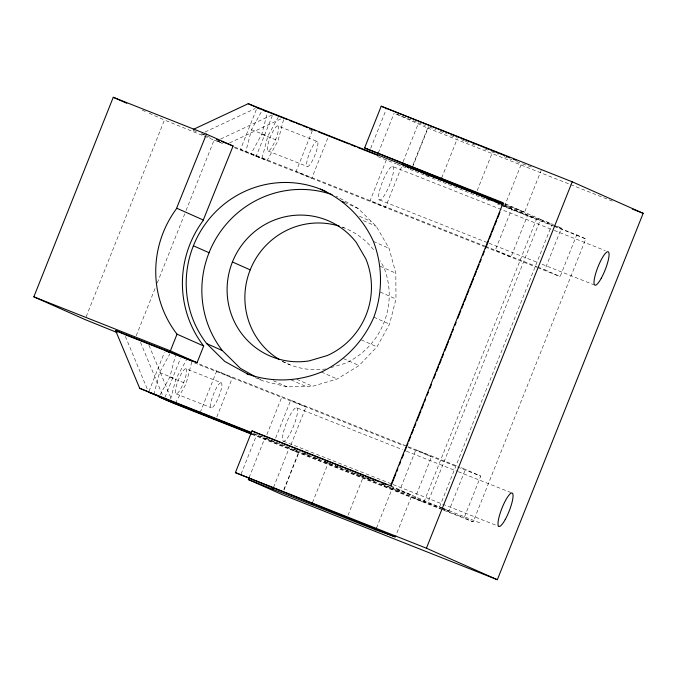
<?xml version="1.0" encoding="UTF-8"?>
<svg xmlns="http://www.w3.org/2000/svg" width="677" height="677" viewBox="0 0 677 677"><rect width="100%" height="100%" fill="white"/><g stroke="black" fill="none" stroke-linecap="round" stroke-linejoin="round"><path stroke-width="0.51" stroke-dasharray="3.38 2.54" d="M255.161 377.504L262.524 380.77L287.124 386.863L312.605 386.271L337.129 378.993L359.081 365.538L376.954 346.836L389.537 324.148L395.977 299.031L395.825 273.195L389.097 248.391L376.251 226.321L358.116 208.465L336.02 196.085M153.84 394.573L159.569 372.578L169.944 353.758M159.958 395.063L169.834 377.131L175.571 355.137M170.663 399.024L175.876 379.027L186.742 359.309M283.545 119.719L278.069 140.714L267.203 160.432L245.768 151.699L251.505 129.705L261.881 110.884M175.267 403.306L186.133 383.588L191.87 361.586M272.374 115.572L256.16 156.311L250.905 153.975L261.771 134.258L267.5 112.264M262.075 158.147L267.804 136.153L278.179 117.333M86.207 316.633L164.452 120.024L148.035 112.729M136.246 335.733L155.71 286.828M157.267 282.918L185.684 211.512M186.073 210.53L214.093 140.097L164.452 120.024M256.346 109.589L240.513 149.363L245.768 151.699M148.965 391.264L164.409 352.463M164.993 397.247L180.437 358.446M200.138 412.64L216.733 370.92L232.38 377.876L216.547 417.65M312.359 130.636L296.145 171.374L311.784 178.322L328.387 136.61M241.114 474.018L256.549 435.218M370.708 148.356L386.144 109.556M249.111 477.615L264.935 437.841M378.325 152.926L394.149 113.152M266.89 434.566L281.945 396.73M275.666 438.044L290.721 400.209L306.004 407.004L290.179 446.778M386.339 159.916L370.124 200.663L385.416 207.45L402.011 165.738M273.567 487.296L289.392 447.522L253.562 433.348M403.162 161.634L418.606 122.833L425.41 125.516M283.798 489.606L298.472 452.744L289.409 448.716M413.012 164.917L427.678 128.055L395.106 113.584M284.044 489.97L299.099 452.134M412.479 167.219L428.693 126.481M312.486 502.605L328.311 462.831L331.222 463.982M441.692 177.916L457.136 139.115M348.003 515.282L363.447 476.473M477.217 190.592L492.653 151.783M376.522 527.95L392.355 488.176L411.912 495.226L395.309 536.937M531.343 167.007L521.561 163.487L504.966 205.199L524.523 212.248L541.118 170.536M504.01 206.104L527.552 215.421L510.949 257.142L495.31 250.185L511.914 208.474L503.019 204.53M442.496 508.105L427.906 502.326L540.517 219.356L503.189 202.77M439.585 506.955L552.195 223.977L540.517 219.356M441.963 508.342L448.834 511.059L465.429 469.347L458.557 466.622M554.15 225.94L576.728 234.877L560.124 276.588L544.841 269.793L561.445 228.081L556.816 226.033M576.728 234.877L585.791 238.905L473.181 521.874L464.117 517.846L480.721 476.134L465.429 469.347M205.021 132.049L255.221 108.54M220.66 138.997L271.807 115.039M229.554 142.94L281.64 118.551M330.799 367.636L345.058 363.397A73.632 71.88 -66 0 0 383.563 266.653L380.11 260.73M429.303 127.039L436.115 129.722M440.008 131.253L446.82 133.936M450.713 135.468L457.517 138.142M294.258 449.435L301.07 452.118M304.963 453.649L311.775 456.323M315.66 457.855L320.526 459.768M324.418 461.299L328.311 462.831M397.086 114.32L406.869 118.187M407.842 118.577L418.606 122.833M461.401 139.682L464.312 140.833M465.285 141.214L468.196 142.365M472.072 143.905L474.983 145.056M484.69 148.898L487.601 150.049M491.485 151.58L498.272 154.271M504.094 156.573L511.863 159.645M516.712 161.566L521.561 163.487M427.678 128.055L569.696 184.246M570.677 184.635L613.768 201.687M503.079 204.979L555.555 225.754M556.536 226.143L561.445 228.081M425.571 175.064L428.516 176.223M503.113 205.74L553.168 225.551M309.084 129.409L312.021 130.568M377.681 156.548L396.299 163.919M397.281 164.308L409.043 168.962M410.025 169.352L485.68 199.283M486.458 199.597L490.376 201.145M497.24 203.862L500.396 205.114M501.158 205.41L553.405 226.084M554.387 226.473L585.791 238.905M392.711 166.517A17.957 3.884 -68.4 0 1 385.831 192.911A17.957 3.884 -68.4 0 1 379.67 190.178A17.957 3.884 -68.4 0 1 392.711 166.517L553.337 230.078M554.311 230.459L605.246 250.617M277.917 125.922A13.472 2.911 -68.4 0 1 272.755 145.716A13.472 2.911 -68.4 0 1 268.143 143.668A13.472 2.911 -68.4 0 1 277.917 125.922L317.242 141.476A13.472 2.911 -68.4 0 1 312.08 161.278A13.472 2.911 -68.4 0 1 307.468 159.222A13.472 2.911 -68.4 0 1 317.242 141.476M251.505 129.705L267.804 136.153M261.771 134.258L278.069 140.714M267.957 150.946L307.282 166.508M379.433 199.884L488.142 242.908M489.124 243.288L538.097 262.668M542.015 264.225L593.924 284.763M202.051 133.707L204.962 134.867M201.23 133.818L211.055 137.702M234.623 147.036L484.969 246.106M485.502 246.31L536.988 266.687M537.97 267.077L544.841 269.793M250.905 153.975L267.203 160.432M216.877 140.765L219.822 141.933M234.555 147.764L484.461 246.656M485.443 247.046L536.573 267.263M537.555 267.652L560.124 276.588M214.093 140.097L222.843 143.566M199.224 363.998L457.576 466.233M194.443 362.864L404.161 445.838M407.994 447.37L480.721 476.134M296.704 407.774A17.957 3.884 -68.4 0 1 289.824 434.169A17.957 3.884 -68.4 0 1 283.663 431.435A17.957 3.884 -68.4 0 1 296.704 407.774L402.476 449.63M406.395 451.187L457.322 471.336M458.304 471.725L512.176 493.042M185.989 368.796A13.472 2.911 -68.4 0 1 180.827 388.59A13.472 2.911 -68.4 0 1 176.206 386.542A13.472 2.911 -68.4 0 1 185.989 368.796L221.235 382.742A13.472 2.911 -68.4 0 1 216.073 402.536A13.472 2.911 -68.4 0 1 211.452 400.488A13.472 2.911 -68.4 0 1 221.235 382.742M159.569 372.578L175.876 379.027M169.834 377.131L186.133 383.588M176.028 393.819L211.275 407.766M283.426 441.15L392.135 484.165M393.117 484.554L498.89 526.41M335.107 465.522L341.893 468.205M345.778 469.745L350.627 471.666M356.449 473.968L359.36 475.119L353.512 472.901M360.333 475.499L366.155 477.81M367.129 478.19L373.916 480.882M381.676 483.953L392.355 488.176M293.801 449.274L296.746 450.433M302.636 452.769L309.507 455.486M313.434 457.043L320.306 459.759M324.232 461.316L337.975 466.749M338.949 467.138L352.539 472.512M360.308 475.592L375.845 481.736M381.676 484.047L399.303 491.451L415.898 449.74L431.545 456.687L414.942 498.399L423.827 502.351L536.438 219.373L527.552 215.421M443.469 508.486L480.348 523.084M252.69 433.432L440.981 507.953M252.081 433.949L440.558 508.529M441.539 508.918L464.117 517.846M251.768 434.262L442.758 509.84M443.74 510.221L473.181 521.874M504.331 203.963L524.523 212.248M390.756 486.551L411.912 495.226M193.233 130.263L197.676 132.243M217.766 141.163L220.431 142.348M142.238 110.156L147.061 112.297M344.322 202.338L358.116 208.465M359.487 216.293L371.445 221.607M363.337 220.584L376.251 226.321M342.401 227.083L344.271 227.912M373.416 241.427L389.097 248.391M380.144 266.222L395.825 273.195M380.296 292.066L395.977 299.031M373.856 317.183L389.537 324.148M361.273 339.862L376.954 346.836M343.391 358.573L359.081 365.538M321.448 372.02L337.129 378.993M282.334 361.408L289.824 364.734M296.915 379.306L312.605 386.271M291.135 379.873L305.86 386.415M273.322 380.736L287.124 386.863M441.438 507.775L448.834 511.059M390.578 485.747L427.906 502.326M265.858 438.256L274.117 441.92M257.92 378.189L262.524 380.77M148.948 345.295L171.501 399.278M140.469 342.308L163.013 396.299M125.38 336.393L147.781 390.316M342.325 227.176A73.632 71.88 -66 0 1 374.042 250.304M325.857 368.948A73.632 71.88 -66 0 1 282.25 361.205"/><path stroke-width="1.02" d="M117.163 332.559L85.04 319.569L33.85 296.831L113.262 97.285L206.443 134.156L233.1 146.004L202.965 220.812A103.259 100.814 -66 0 0 203.692 346.015L197.049 362.703L115.539 330.444L139.69 388.293L175.267 403.306L158.968 396.849L173.109 403.137L251.768 434.262M197.049 362.703L170.392 350.855L177.027 334.176A103.259 100.814 -66 0 1 176.299 208.973L206.443 134.156M248.341 479.561L375.752 529.888L395.309 536.937L235.401 472.622L252.005 430.91L390.578 485.747L503.189 202.77L364.615 147.933L381.21 106.221L572.226 181.808L643.15 213.314L497.341 579.715L281.869 494.455L248.341 479.561L249.111 477.615M377.546 154.872L378.325 152.926M272.797 489.234L273.567 487.296M402.773 162.607L402.003 164.545L503.019 204.429L248.231 103.699L193.292 129.425M311.708 504.543L312.486 502.605M440.922 179.854L441.692 177.916M391.196 485.536L395.884 473.748M396.671 471.784L397.839 468.831M399.405 464.904L400.581 461.951M402.146 458.024L403.704 454.098M404.88 451.144L408.011 443.283M408.79 441.319L410.744 436.411M411.531 434.439L413.486 429.531M414.265 427.568L415.83 423.633M416.998 420.688L420.908 410.863M421.695 408.9L423.65 403.983M424.428 402.02L425.605 399.075M427.17 395.14L428.338 392.195M429.903 388.26L431.469 384.333M433.813 378.435L435.768 373.526M436.555 371.563L438.51 366.646M439.288 364.683L441.243 359.766M442.03 357.803L443.587 353.876M444.764 350.923L448.673 341.098M449.452 339.135L451.407 334.226M452.194 332.255L453.362 329.31M454.927 325.383L456.103 322.43M457.669 318.503L460.792 310.641M461.579 308.678L463.533 303.761M464.312 301.798L466.267 296.89M467.054 294.918L469.009 290.01M469.787 288.047L473.697 278.222M474.484 276.25L476.439 271.342M477.217 269.378L479.172 264.462M479.951 262.498L481.127 259.553M482.693 255.618L484.258 251.692M485.426 248.738L488.557 240.877M489.336 238.913L491.29 234.005M492.077 232.042L494.032 227.125M494.811 225.162L496.766 220.245M497.553 218.282L499.897 212.383M375.752 529.888L376.522 527.95M497.341 579.715L426.417 548.209L572.226 181.808M246.877 373.822C271.105 382.598 297.652 381.828 321.448 372.02C344.999 360.68 363.515 341.166 373.856 317.183C382.81 292.684 382.767 265.807 373.416 241.427C362.838 218.002 344.018 199.3 320.373 189.128A99.392 97.031 -66 0 0 205.986 223.088A99.392 97.031 -66 0 0 206.688 343.603L224.781 361.433L248.721 374.643M632.377 209.049L643.15 213.314M287.37 119.617L257.116 107.651L259.74 108.819M289.324 120.396L294.199 122.325M296.154 123.096L301.037 125.025M302.983 125.804L307.866 127.733M309.812 128.503L312.74 129.662M313.722 130.052L315.685 130.83M318.63 131.99L349.044 144.023M351.008 144.802L355.916 146.748M357.879 147.518L377.495 155.287M406.928 166.931L408.891 167.71M487.381 198.767L489.344 199.546M490.774 200.121L492.738 200.891M494.252 201.484L496.216 202.262M497.637 202.838L499.601 203.616M501.115 204.2L503.079 204.979M263.328 110.368L266.205 111.502M216.606 139.47L219.517 140.621M221.455 141.391L233.1 146.004M33.85 296.831L170.392 350.855M124.576 334.463L193.394 361.687M299.869 450.197L363.837 475.508M139.69 388.293L251.599 432.569M148.585 392.237L251.717 433.052M164.223 399.185L251.099 433.568M235.401 472.622L426.417 548.209M257.328 433.272L298.904 449.816M504.585 155.549L381.21 106.221M506.506 156.336L509.392 157.521M513.234 159.095L516.119 160.28M503.366 203.574L364.615 147.933M364.793 475.897L379.222 481.812M381.143 482.608L385.949 484.58M248.231 103.699L256.228 107.254M320.373 189.128L325.899 191.583M113.262 97.285L126.785 103.285M342.477 201.518L344.322 202.338M176.934 208.304L203.599 220.152M232.431 261.974A73.632 71.88 -66 0 0 309.118 360.9L327.329 355.527A73.632 71.88 -66 0 0 365.783 258.758L356.271 242.408A73.632 71.88 -66 0 0 232.431 261.974L250.202 269.869M193.402 245.776L209.041 252.724M206.688 343.603L222.327 350.551L240.42 368.381L254.23 376.124M177.027 334.176L203.692 346.015M165.18 350.525L169.563 352.472M115.539 330.444L123.679 334.066M252.005 430.91L256.439 432.882M200.138 412.64L215.777 419.588M222.327 350.551A99.392 97.031 -66 0 1 220.372 231.788A99.392 97.031 -66 0 1 332.077 194.621M279.508 359.639A73.632 71.88 -66 0 1 251.463 266.899A73.632 71.88 -66 0 1 339.355 226.177M505.287 519.437A17.957 3.884 -68.4 0 0 512.176 493.042A17.957 3.884 -68.4 0 0 499.135 516.703A17.957 3.884 -68.4 0 0 505.287 519.437M601.303 278.171A17.957 3.884 -68.4 0 0 608.183 251.776A17.957 3.884 -68.4 0 0 595.142 275.437A17.957 3.884 -68.4 0 0 601.303 278.171"/></g></svg>
